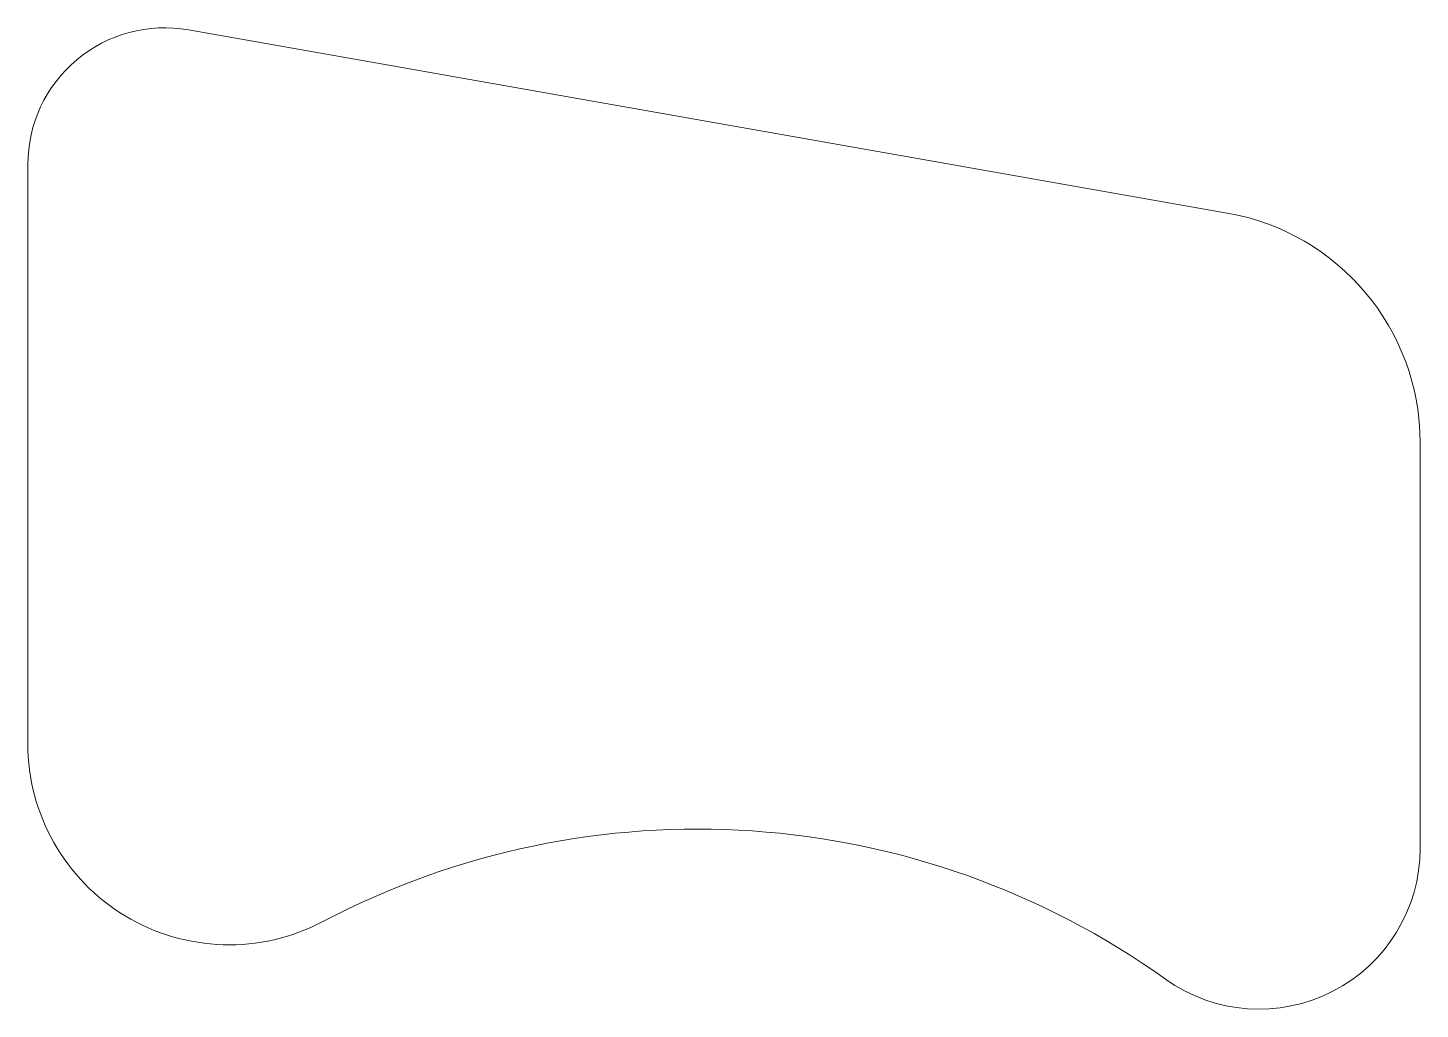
# Model space of a CAD drawing. Header units: millimetres. Extents: x -90 to 83, y -79 to 43.
import ezdxf

# ---------------------------------------------------------------- set-up
doc = ezdxf.new("R2010")
doc.units = ezdxf.units.MM

msp = doc.modelspace()

# ---------------------------------------------------------------- linework, layer by layer
at = {"color": 7, "linetype": 'Continuous', "lineweight": 15}
for p, q in [((-70.05, 42.8), (59.04, 20.04)), ((-90, -45.92), (-90, 26.06)), ((83, -8.52), (83, -58.92))]:
    msp.add_line(p, q, dxfattribs=at)
for centre, radius, start, end in [((-73, 26.06), 17, 80, 180), ((54, -8.52), 29, 0, 80), ((-65, -45.92), 25, 180, 297.7545), ((-6.79, -156.54), 100, 54.4384, 117.7545), ((63, -58.92), 20, 234.4384, 0)]:
    msp.add_arc(centre, radius, start, end, dxfattribs=at)

doc.saveas('drawing.dxf')
